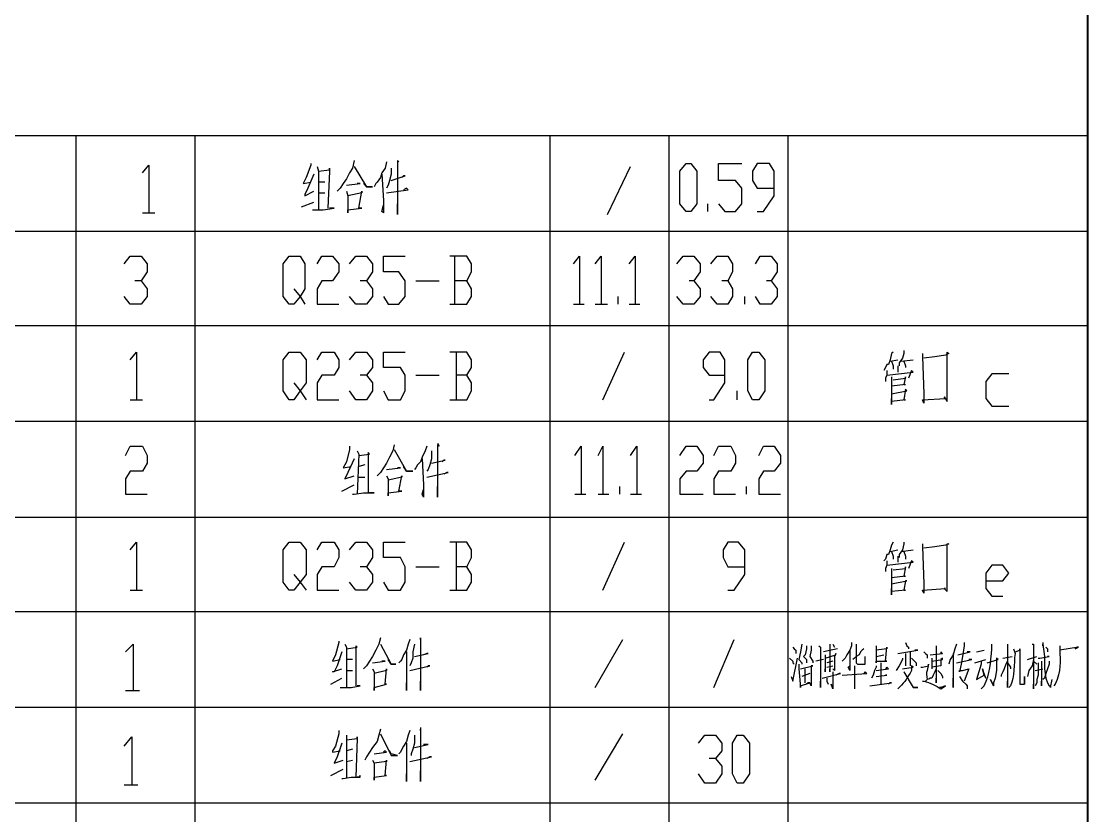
# Model space of a CAD drawing. Header units: millimetres. Extents: x 0 to 822, y 14 to 1153.
# Drawn here: x 694.7 to 819, y 311.4 to 403.9 of the extents above; entities that cross this region are included whole.
import ezdxf

# ---------------------------------------------------------------- set-up
doc = ezdxf.new("R2010")
doc.units = ezdxf.units.MM
doc.layers.add('1', color=7, linetype='Continuous')

msp = doc.modelspace()

# ---------------------------------------------------------------- linework, layer by layer
at = {"layer": '1', "color": 0, "lineweight": 40}
msp.add_lwpolyline([(43.56, 14.721732), (819, 14.721732), (819, 1153.221732), (43.56, 1153.221732), (43.56, 14.721732)], dxfattribs=at)
at = {"layer": '1', "color": 0, "lineweight": 25}
for points in [[(819, 390.561732), (568.98, 390.561732)], [(701.1, 379.401732), (701.1, 390.561732)], [(714.96, 379.401732), (714.96, 390.561732)], [(756.36, 379.401732), (756.36, 390.561732)], [(770.22, 379.401732), (770.22, 390.561732)], [(784.08, 379.401732), (784.08, 390.561732)], [(708.84, 386.241732), (709.56, 387.141732), (709.56, 381.561732)], [(728.46, 387.321732), (728.46, 387.141732), (727.92, 385.701732), (727.56, 384.981732), (727.56, 384.981732), (728.46, 385.161732)], [(729.18, 386.961732), (729.36, 386.421732), (729.36, 381.921732)], [(729.36, 386.421732), (730.62, 386.601732), (730.62, 386.781732), (730.62, 386.421732), (730.44, 382.101732)], [(733.5, 387.681732), (733.32, 386.781732), (732.96, 386.241732), (732.6, 385.521732), (732.24, 384.981732), (731.88, 384.441732), (731.52, 384.081732)], [(733.5, 386.961732), (734.94, 384.621732), (735.66, 384.621732), (734.94, 384.621732), (734.58, 384.981732)], [(737.28, 387.501732), (737.1, 386.781732), (736.74, 386.241732), (736.56, 385.701732), (736.2, 385.161732), (736.02, 384.981732), (735.84, 384.621732)], [(737.82, 386.781732), (737.82, 386.061732), (737.64, 385.341732), (737.46, 384.801732), (737.28, 384.441732)], [(738.54, 387.681732), (738.72, 387.501732), (738.54, 387.681732), (738.54, 381.381732), (738.54, 382.641732)], [(763.02, 381.381732), (765.72, 386.961732)], [(772.2, 381.741732), (771.48, 382.641732), (771.48, 386.421732), (772.2, 387.321732), (772.74, 387.321732), (773.46, 386.421732), (773.46, 382.641732), (772.74, 381.741732), (772.2, 381.741732)], [(775.98, 382.641732), (776.7, 381.741732), (777.96, 381.741732), (778.68, 382.641732), (778.68, 384.441732), (777.96, 385.341732), (775.98, 385.341732), (775.98, 387.321732), (778.68, 387.321732)], [(780.48, 381.741732), (781.2, 381.741732), (782.46, 383.541732), (782.46, 386.421732), (781.92, 387.321732), (780.48, 387.321732), (779.94, 386.421732), (779.94, 385.341732), (780.48, 384.441732), (782.46, 384.441732)], [(728.82, 386.061732), (728.1, 384.441732), (727.74, 383.721732), (727.74, 383.541732), (728.82, 384.081732)], [(736.74, 386.061732), (736.92, 383.001732), (736.92, 381.561732), (736.74, 381.741732), (736.92, 382.461732)], [(737.82, 385.341732), (739.44, 385.881732), (739.26, 385.881732), (739.08, 385.701732)], [(730.08, 385.161732), (729.36, 385.161732)], [(732.6, 384.801732), (734.22, 384.981732), (734.04, 384.981732), (733.86, 384.981732)], [(732.6, 384.081732), (732.78, 383.541732), (732.78, 382.641732), (732.78, 381.561732), (732.78, 381.921732), (734.4, 382.101732), (734.04, 382.101732), (734.4, 384.081732), (734.4, 383.901732), (732.78, 383.541732)], [(737.28, 383.901732), (739.8, 384.261732), (739.62, 384.441732), (739.26, 384.261732)], [(727.38, 382.281732), (728.82, 382.821732)], [(729.36, 383.901732), (730.08, 383.901732)], [(728.64, 381.921732), (728.82, 381.921732), (729.9, 381.921732), (731.16, 382.101732), (730.98, 382.101732), (730.8, 382.101732), (730.62, 382.101732)], [(774.72, 381.741732), (774.72, 382.641732)], [(708.84, 381.561732), (710.28, 381.561732)], [(819, 379.401732), (568.98, 379.401732)], [(819, 379.401732), (568.98, 379.401732)], [(701.1, 368.421732), (701.1, 379.401732)], [(714.96, 368.421732), (714.96, 379.401732)], [(756.36, 368.421732), (756.36, 379.401732)], [(770.22, 368.421732), (770.22, 379.401732)], [(784.08, 368.421732), (784.08, 379.401732)], [(706.68, 375.621732), (707.4, 376.521732), (708.66, 376.521732), (709.38, 375.621732), (709.38, 374.721732), (708.66, 373.641732), (707.94, 373.641732)], [(726.48, 372.741732), (727.2, 371.841732), (726.48, 370.941732), (725.94, 370.941732), (725.22, 371.841732), (725.22, 375.621732), (725.94, 376.521732), (727.2, 376.521732), (727.74, 375.621732), (727.74, 372.741732), (727.2, 371.841732), (727.74, 370.941732)], [(729.18, 375.621732), (729.72, 376.521732), (730.98, 376.521732), (731.7, 375.621732), (731.7, 374.721732), (730.98, 373.641732), (729.72, 373.641732), (729.18, 372.741732), (729.18, 370.941732), (731.7, 370.941732)], [(732.96, 375.621732), (733.68, 376.521732), (734.94, 376.521732), (735.66, 375.621732), (735.66, 374.721732), (734.94, 373.641732), (734.22, 373.641732)], [(736.92, 371.841732), (737.46, 370.941732), (738.72, 370.941732), (739.44, 371.841732), (739.44, 373.641732), (738.72, 374.721732), (736.92, 374.721732), (736.92, 376.521732), (739.44, 376.521732)], [(746.64, 373.641732), (747.18, 374.721732), (747.18, 375.621732), (746.64, 376.521732), (744.66, 376.521732)], [(745.2, 376.521732), (745.2, 370.941732)], [(759.06, 375.621732), (759.78, 376.521732), (759.78, 370.941732)], [(761.58, 375.621732), (762.3, 376.521732), (762.3, 370.941732)], [(765.54, 375.621732), (766.26, 376.521732), (766.26, 370.941732)], [(771.12, 375.621732), (771.84, 376.521732), (773.1, 376.521732), (773.82, 375.621732), (773.82, 374.721732), (773.1, 373.641732), (772.56, 373.641732)], [(775.08, 375.621732), (775.8, 376.521732), (777.06, 376.521732), (777.6, 375.621732), (777.6, 374.721732), (777.06, 373.641732), (776.34, 373.641732)], [(780.3, 375.621732), (780.84, 376.521732), (782.1, 376.521732), (782.82, 375.621732), (782.82, 374.721732), (782.1, 373.641732), (781.56, 373.641732)], [(708.66, 373.641732), (709.38, 372.741732), (709.38, 371.841732), (708.66, 370.941732), (707.4, 370.941732), (706.68, 371.841732)], [(734.94, 373.641732), (735.66, 372.741732), (735.66, 371.841732), (734.94, 370.941732), (733.68, 370.941732), (732.96, 371.841732)], [(740.7, 373.641732), (743.4, 373.641732)], [(744.66, 370.941732), (746.64, 370.941732), (747.18, 371.841732), (747.18, 372.741732), (746.64, 373.641732), (745.2, 373.641732)], [(773.1, 373.641732), (773.82, 372.741732), (773.82, 371.841732), (773.1, 370.941732), (771.84, 370.941732), (771.12, 371.841732)], [(777.06, 373.641732), (777.6, 372.741732), (777.6, 371.841732), (777.06, 370.941732), (775.8, 370.941732), (775.08, 371.841732)], [(782.1, 373.641732), (782.82, 372.741732), (782.82, 371.841732), (782.1, 370.941732), (780.84, 370.941732), (780.3, 371.841732)], [(764.28, 370.941732), (764.28, 371.841732)], [(779.04, 370.941732), (779.04, 371.841732)], [(759.06, 370.941732), (760.32, 370.941732)], [(761.58, 370.941732), (763.02, 370.941732)], [(765.54, 370.941732), (766.8, 370.941732)], [(819, 368.421732), (568.98, 368.421732)], [(819, 368.421732), (568.98, 368.421732)], [(701.1, 357.261732), (701.1, 368.421732)], [(714.96, 357.261732), (714.96, 368.421732)], [(756.36, 357.261732), (756.36, 368.421732)], [(770.22, 357.261732), (770.22, 368.421732)], [(784.08, 357.261732), (784.08, 368.421732)], [(797.58, 365.541732), (797.58, 365.181732), (797.4, 364.641732), (797.04, 364.101732), (797.04, 363.741732)], [(707.4, 364.461732), (708.12, 365.361732), (708.12, 359.781732)], [(726.48, 361.761732), (727.2, 360.861732), (726.48, 359.781732), (725.94, 359.781732), (725.22, 360.861732), (725.22, 364.461732), (725.94, 365.361732), (727.2, 365.361732), (727.92, 364.461732), (727.92, 361.761732), (727.2, 360.861732), (727.92, 359.781732)], [(729.18, 364.461732), (729.72, 365.361732), (731.16, 365.361732), (731.7, 364.461732), (731.7, 363.561732), (731.16, 362.661732), (729.72, 362.661732), (729.18, 361.761732), (729.18, 359.781732), (731.7, 359.781732)], [(732.96, 364.461732), (733.68, 365.361732), (734.94, 365.361732), (735.66, 364.461732), (735.66, 363.561732), (734.94, 362.661732), (734.22, 362.661732)], [(736.92, 360.861732), (737.46, 359.781732), (738.9, 359.781732), (739.44, 360.861732), (739.44, 362.661732), (738.9, 363.561732), (736.92, 363.561732), (736.92, 365.361732), (739.44, 365.361732)], [(746.64, 362.661732), (747.18, 363.561732), (747.18, 364.461732), (746.64, 365.361732), (744.66, 365.361732)], [(745.38, 365.361732), (745.38, 359.781732)], [(762.48, 359.781732), (765, 365.361732)], [(774.9, 359.781732), (775.44, 359.781732), (776.7, 361.761732), (776.7, 364.461732), (776.16, 365.361732), (774.9, 365.361732), (774.18, 364.461732), (774.18, 363.561732), (774.9, 362.661732), (776.7, 362.661732)], [(779.94, 359.781732), (779.4, 360.861732), (779.4, 364.461732), (779.94, 365.361732), (780.66, 365.361732), (781.38, 364.461732), (781.38, 360.861732), (780.66, 359.781732), (779.94, 359.781732)], [(796.32, 365.361732), (796.14, 365.181732), (795.96, 364.461732), (795.78, 363.921732), (795.6, 363.921732), (795.42, 363.561732), (795.24, 363.201732)], [(795.96, 364.281732), (796.86, 364.461732)], [(796.14, 364.281732), (796.32, 363.741732), (796.32, 363.381732)], [(797.22, 364.281732), (798.66, 364.461732)], [(797.58, 364.281732), (797.76, 363.741732), (797.76, 363.561732)], [(799.74, 365.181732), (799.74, 364.821732), (799.92, 360.501732), (799.92, 359.421732), (799.74, 359.781732), (802.44, 359.961732), (802.26, 360.141732), (802.62, 359.601732), (802.62, 360.321732), (802.62, 361.221732), (802.62, 362.481732), (802.62, 365.361732), (802.8, 365.181732), (802.44, 365.001732), (801.18, 364.821732), (801.18, 364.821732), (799.92, 364.641732)], [(795.6, 363.201732), (795.6, 362.661732), (795.42, 362.301732), (795.42, 361.941732)], [(795.6, 362.661732), (798.66, 363.021732), (798.48, 363.201732), (798.12, 362.301732)], [(796.86, 363.741732), (796.86, 363.381732), (796.86, 363.021732)], [(734.94, 362.661732), (735.66, 361.761732), (735.66, 360.861732), (734.94, 359.781732), (733.68, 359.781732), (732.96, 360.861732)], [(740.7, 362.661732), (743.4, 362.661732)], [(744.66, 359.781732), (746.64, 359.781732), (747.18, 360.861732), (747.18, 361.761732), (746.64, 362.661732), (745.38, 362.661732)], [(796.14, 362.481732), (796.14, 359.241732), (796.14, 359.601732), (796.14, 359.961732)], [(796.32, 362.121732), (797.76, 362.301732), (797.76, 362.481732), (797.58, 361.581732), (797.76, 361.581732), (796.14, 361.401732)], [(809.82, 362.841732), (807.84, 362.841732), (807.12, 361.941732), (807.12, 359.961732), (807.84, 359.061732), (809.82, 359.061732)], [(778.14, 359.781732), (778.14, 360.861732)], [(796.14, 360.501732), (797.94, 360.861732), (797.76, 361.041732), (797.58, 359.781732), (797.76, 359.781732), (796.14, 359.601732)], [(707.4, 359.781732), (708.84, 359.781732)], [(819, 357.261732), (568.98, 357.261732)], [(819, 357.261732), (568.98, 357.261732)], [(701.1, 346.101732), (701.1, 357.261732)], [(714.96, 346.101732), (714.96, 357.261732)], [(756.36, 346.101732), (756.36, 357.261732)], [(770.22, 346.101732), (770.22, 357.261732)], [(784.08, 346.101732), (784.08, 357.261732)], [(706.86, 353.301732), (707.4, 354.381732), (708.84, 354.381732), (709.38, 353.301732), (709.38, 352.401732), (708.84, 351.501732), (707.4, 351.501732), (706.86, 350.601732), (706.86, 348.801732), (709.38, 348.801732)], [(732.96, 354.381732), (732.96, 354.021732), (732.6, 352.581732), (732.24, 351.861732), (732.24, 351.861732), (733.14, 352.041732)], [(738.18, 354.561732), (738, 353.841732), (737.64, 353.121732), (737.28, 352.401732), (736.92, 351.861732), (736.56, 351.321732), (736.2, 350.961732)], [(741.96, 354.381732), (741.78, 353.841732), (741.42, 353.121732), (741.24, 352.581732), (740.88, 352.221732), (740.7, 351.861732), (740.52, 351.681732)], [(743.22, 354.741732), (743.4, 354.381732), (743.22, 354.561732), (743.22, 348.441732), (743.22, 348.801732), (743.22, 349.701732)], [(759.24, 353.301732), (759.96, 354.381732), (759.96, 348.801732)], [(761.94, 353.301732), (762.48, 354.381732), (762.48, 348.801732)], [(765.72, 353.301732), (766.44, 354.381732), (766.44, 348.801732)], [(771.48, 353.301732), (772.2, 354.381732), (773.46, 354.381732), (774.18, 353.301732), (774.18, 352.401732), (773.46, 351.501732), (772.2, 351.501732), (771.48, 350.601732), (771.48, 348.801732), (774.18, 348.801732)], [(775.44, 353.301732), (775.98, 354.381732), (777.42, 354.381732), (777.96, 353.301732), (777.96, 352.401732), (777.42, 351.501732), (775.98, 351.501732), (775.44, 350.601732), (775.44, 348.801732), (777.96, 348.801732)], [(780.66, 353.301732), (781.2, 354.381732), (782.46, 354.381732), (783.18, 353.301732), (783.18, 352.401732), (782.46, 351.501732), (781.2, 351.501732), (780.66, 350.601732), (780.66, 348.801732), (783.18, 348.801732)], [(733.86, 353.841732), (734.04, 353.481732), (733.86, 348.801732)], [(734.04, 353.301732), (735.3, 353.481732), (735.12, 353.661732), (735.12, 353.481732), (735.12, 348.981732)], [(738.18, 354.021732), (739.62, 351.501732), (740.34, 351.501732), (739.62, 351.501732), (739.26, 352.041732)], [(742.5, 353.841732), (742.5, 352.941732), (742.32, 352.221732), (742.14, 351.681732), (741.96, 351.501732)], [(733.5, 352.941732), (732.78, 351.321732), (732.42, 350.601732), (732.42, 350.601732), (733.5, 350.961732)], [(734.76, 352.221732), (734.04, 352.041732)], [(737.28, 351.681732), (738.9, 351.861732), (738.72, 351.861732), (738.54, 351.861732)], [(741.42, 352.941732), (741.6, 349.881732), (741.6, 348.441732), (741.42, 348.801732), (741.6, 349.341732)], [(742.5, 352.401732), (744.12, 352.761732), (743.94, 352.761732), (743.76, 352.581732)], [(734.04, 350.781732), (734.76, 350.781732)], [(737.28, 350.961732), (737.46, 350.601732), (737.46, 349.701732), (737.46, 348.621732), (737.46, 348.981732), (739.08, 349.161732), (738.72, 349.161732), (739.08, 350.961732), (739.08, 350.781732), (737.46, 350.421732)], [(741.96, 350.781732), (744.48, 351.321732), (744.3, 351.321732), (743.94, 351.141732)], [(732.06, 349.161732), (733.5, 349.881732)], [(764.46, 348.801732), (764.46, 349.701732)], [(779.22, 348.801732), (779.22, 349.701732)], [(733.32, 348.801732), (733.5, 348.801732), (734.58, 348.981732), (735.84, 348.981732), (735.66, 348.981732), (735.48, 348.981732), (735.3, 348.981732)], [(759.24, 348.801732), (760.5, 348.801732)], [(761.94, 348.801732), (763.2, 348.801732)], [(765.72, 348.801732), (766.98, 348.801732)], [(819, 346.101732), (568.98, 346.101732)], [(819, 346.101732), (568.98, 346.101732)], [(701.1, 335.121732), (701.1, 346.101732)], [(714.96, 335.121732), (714.96, 346.101732)], [(756.36, 335.121732), (756.36, 346.101732)], [(770.22, 335.121732), (770.22, 346.101732)], [(784.08, 335.121732), (784.08, 346.101732)], [(707.4, 342.321732), (708.12, 343.221732), (708.12, 337.641732)], [(726.48, 339.441732), (727.2, 338.541732), (726.48, 337.641732), (725.94, 337.641732), (725.22, 338.541732), (725.22, 342.321732), (725.94, 343.221732), (727.2, 343.221732), (727.92, 342.321732), (727.92, 339.441732), (727.2, 338.541732), (727.92, 337.641732)], [(729.18, 342.321732), (729.72, 343.221732), (731.16, 343.221732), (731.7, 342.321732), (731.7, 341.421732), (731.16, 340.341732), (729.72, 340.341732), (729.18, 339.441732), (729.18, 337.641732), (731.7, 337.641732)], [(732.96, 342.321732), (733.68, 343.221732), (734.94, 343.221732), (735.66, 342.321732), (735.66, 341.421732), (734.94, 340.341732), (734.22, 340.341732)], [(736.92, 338.541732), (737.46, 337.641732), (738.9, 337.641732), (739.44, 338.541732), (739.44, 340.341732), (738.9, 341.421732), (736.92, 341.421732), (736.92, 343.221732), (739.44, 343.221732)], [(746.64, 340.341732), (747.18, 341.421732), (747.18, 342.321732), (746.64, 343.221732), (744.66, 343.221732)], [(745.38, 343.221732), (745.38, 337.641732)], [(762.48, 337.641732), (765, 343.221732)], [(777.06, 337.641732), (777.78, 337.641732), (779.04, 339.441732), (779.04, 342.321732), (778.32, 343.221732), (777.06, 343.221732), (776.52, 342.321732), (776.52, 341.421732), (777.06, 340.341732), (779.04, 340.341732)], [(796.32, 343.221732), (796.14, 342.861732), (795.96, 342.321732), (795.78, 341.781732), (795.6, 341.781732), (795.42, 341.241732), (795.24, 341.061732)], [(797.58, 343.221732), (797.58, 343.041732), (797.4, 342.321732), (797.04, 341.781732), (797.04, 341.421732)], [(799.74, 343.041732), (799.74, 342.681732), (799.92, 338.361732), (799.92, 337.281732), (799.74, 337.641732), (802.44, 337.821732), (802.26, 337.821732), (802.62, 337.461732), (802.62, 338.181732), (802.62, 339.081732), (802.62, 340.161732), (802.62, 343.041732), (802.8, 343.041732), (802.44, 342.861732), (801.18, 342.681732), (801.18, 342.681732), (799.92, 342.501732)], [(795.96, 342.141732), (796.86, 342.321732)], [(796.14, 342.141732), (796.32, 341.601732), (796.32, 341.241732)], [(797.22, 342.141732), (798.66, 342.321732)], [(797.58, 342.141732), (797.76, 341.601732), (797.76, 341.241732)], [(795.6, 341.061732), (795.6, 340.521732), (795.42, 340.161732), (795.42, 339.981732), (795.42, 339.801732)], [(795.6, 340.521732), (798.66, 340.881732), (798.48, 341.061732), (798.12, 340.161732)], [(796.86, 341.601732), (796.86, 341.241732), (796.86, 340.881732)], [(734.94, 340.341732), (735.66, 339.441732), (735.66, 338.541732), (734.94, 337.641732), (733.68, 337.641732), (732.96, 338.541732)], [(740.7, 340.341732), (743.4, 340.341732)], [(744.66, 337.641732), (746.64, 337.641732), (747.18, 338.541732), (747.18, 339.441732), (746.64, 340.341732), (745.38, 340.341732)], [(796.32, 339.981732), (797.76, 340.161732), (797.76, 340.341732), (797.58, 339.261732), (797.76, 339.261732), (796.14, 339.081732)], [(796.14, 340.161732), (796.14, 337.101732), (796.14, 337.461732), (796.14, 337.821732)], [(807.12, 338.721732), (809.1, 338.721732), (809.82, 339.621732), (809.1, 340.521732), (807.84, 340.521732), (807.12, 339.621732), (807.12, 337.821732), (807.84, 336.921732), (809.1, 336.921732)], [(796.14, 338.361732), (797.94, 338.721732), (797.76, 338.721732), (797.58, 337.641732), (797.76, 337.641732), (796.14, 337.461732)], [(707.4, 337.641732), (708.84, 337.641732)], [(819, 335.121732), (568.98, 335.121732)], [(819, 335.121732), (568.98, 335.121732)], [(701.1, 323.961732), (701.1, 335.121732)], [(714.96, 323.961732), (714.96, 335.121732)], [(756.36, 323.961732), (756.36, 335.121732)], [(770.22, 323.961732), (770.22, 335.121732)], [(784.08, 323.961732), (784.08, 335.121732)], [(736.56, 332.061732), (736.38, 331.341732), (736.02, 330.621732), (735.66, 329.901732), (735.3, 329.361732), (734.94, 328.821732), (734.58, 328.461732)], [(739.98, 331.881732), (739.8, 331.341732), (739.62, 330.621732), (739.26, 330.081732), (739.08, 329.541732), (738.9, 329.361732), (738.72, 329.181732)], [(741.24, 332.061732), (741.24, 331.881732), (741.24, 332.061732), (741.24, 325.941732), (741.24, 326.301732), (741.24, 327.021732)], [(761.58, 326.301732), (764.82, 331.881732)], [(775.44, 326.301732), (777.78, 331.881732)], [(706.86, 330.441732), (707.76, 331.341732), (707.76, 325.941732)], [(731.7, 331.701732), (731.7, 331.521732), (731.34, 330.081732), (730.98, 329.361732), (730.98, 329.361732), (731.88, 329.541732)], [(732.42, 331.341732), (732.6, 330.981732), (732.6, 326.301732)], [(732.6, 330.801732), (733.86, 330.981732), (733.68, 331.161732), (733.68, 330.981732), (733.68, 326.481732)], [(736.56, 331.341732), (737.82, 329.001732), (738.36, 329.001732), (737.82, 329.001732), (737.46, 329.541732)], [(740.52, 331.341732), (740.34, 330.441732), (740.34, 329.721732), (740.16, 329.181732), (739.98, 328.821732)], [(784.62, 330.981732), (784.8, 330.801732), (784.98, 330.621732), (784.98, 330.261732)], [(785.7, 331.341732), (785.52, 330.441732), (785.34, 329.541732), (785.7, 329.181732), (785.7, 329.181732), (785.7, 329.001732)], [(786.24, 331.161732), (786.24, 330.801732), (786.06, 330.081732), (785.88, 329.901732), (786.24, 329.541732), (786.24, 329.181732), (786.24, 329.181732)], [(786.78, 331.161732), (786.78, 330.621732), (786.6, 329.901732), (786.96, 329.361732), (786.96, 329.181732)], [(787.68, 331.161732), (787.86, 330.981732), (787.86, 330.981732), (787.86, 326.301732), (787.86, 326.661732), (787.86, 327.021732)], [(789.84, 330.801732), (788.22, 330.441732)], [(788.94, 331.341732), (788.94, 331.161732), (788.94, 331.161732), (788.94, 328.101732), (788.94, 328.281732), (788.94, 328.461732)], [(789.3, 331.341732), (789.48, 330.981732)], [(791.46, 331.521732), (791.46, 331.161732), (791.28, 330.621732), (790.92, 330.081732), (790.74, 329.721732), (790.56, 329.541732), (790.38, 329.361732)], [(791.28, 330.621732), (791.28, 328.281732), (791.1, 328.641732), (791.28, 328.821732)], [(792.9, 330.801732), (792.72, 330.621732), (792.54, 330.441732), (792.36, 330.081732), (792, 329.901732), (791.82, 329.721732), (791.64, 329.541732)], [(792, 331.341732), (792, 329.181732), (792, 329.181732), (792.18, 329.001732), (792.36, 329.001732), (792.9, 329.001732), (793.08, 329.001732), (793.08, 329.181732), (793.08, 329.901732)], [(794.34, 331.161732), (794.34, 330.801732), (794.34, 329.181732), (794.34, 329.361732), (795.6, 329.361732), (795.42, 329.361732), (795.6, 330.981732), (795.6, 330.801732), (794.34, 330.621732)], [(796.86, 330.261732), (799.2, 330.621732), (799.02, 330.621732), (798.84, 330.621732)], [(797.76, 331.521732), (797.94, 331.161732), (798.12, 330.981732), (798.12, 330.801732)], [(801.36, 331.161732), (801.36, 330.981732), (801.36, 326.841732), (801.36, 327.021732), (801.36, 327.381732)], [(803.7, 331.341732), (803.52, 330.801732), (803.34, 330.081732), (802.98, 329.541732), (802.8, 329.001732)], [(804.6, 331.521732), (804.6, 331.161732), (804.42, 329.901732), (804.24, 329.001732), (804.06, 328.101732), (804.06, 328.281732), (804.42, 328.281732), (805.14, 328.461732), (805.14, 328.461732), (804.6, 327.021732)], [(806.04, 330.441732), (806.94, 330.621732)], [(809.64, 331.341732), (809.64, 326.301732), (809.64, 326.661732), (809.64, 327.021732)], [(810.54, 330.441732), (811.08, 330.621732), (811.08, 330.801732), (811.08, 328.461732), (811.08, 327.021732), (811.08, 326.841732), (811.08, 326.841732), (811.08, 326.661732), (811.62, 326.661732), (811.62, 327.561732), (811.62, 326.661732), (811.62, 326.661732)], [(812.52, 331.341732), (812.7, 331.341732), (812.7, 331.161732), (812.7, 331.161732), (812.7, 326.121732), (812.7, 326.481732), (812.7, 326.661732)], [(813.78, 331.521732), (813.78, 331.161732), (813.78, 331.341732), (813.96, 329.901732), (813.96, 329.001732), (813.96, 328.461732), (814.14, 327.381732), (814.32, 326.841732), (814.5, 326.481732), (814.68, 326.481732), (814.68, 326.301732), (814.86, 327.201732)], [(814.14, 330.981732), (814.32, 330.801732), (814.32, 330.441732)], [(817.92, 330.981732), (817.74, 330.981732), (817.56, 330.801732), (817.92, 330.981732), (815.76, 330.621732)], [(732.06, 330.441732), (731.52, 328.821732), (731.16, 328.101732), (730.98, 328.101732), (732.06, 328.461732)], [(733.32, 329.541732), (732.6, 329.541732)], [(739.62, 330.441732), (739.62, 325.941732), (739.62, 326.841732)], [(740.52, 329.901732), (742.14, 330.261732), (741.96, 330.261732), (741.6, 330.081732)], [(784.26, 329.721732), (784.62, 329.361732), (784.62, 329.181732), (784.8, 329.001732)], [(784.44, 327.561732), (784.62, 327.021732), (785.16, 329.721732)], [(788.22, 329.541732), (788.22, 329.541732), (787.32, 329.361732)], [(788.4, 329.721732), (789.66, 330.081732), (789.66, 330.261732), (789.48, 329.901732), (789.48, 328.281732), (789.3, 328.461732)], [(788.4, 330.081732), (788.4, 328.101732), (788.4, 328.461732)], [(794.34, 329.901732), (795.24, 330.081732)], [(797.4, 329.721732), (797.4, 329.541732), (797.04, 328.821732), (796.68, 328.281732)], [(797.76, 330.261732), (797.76, 328.821732)], [(798.3, 330.441732), (798.3, 328.821732)], [(798.48, 329.721732), (799.02, 329.181732), (799.02, 329.001732), (799.02, 328.821732)], [(799.92, 330.441732), (800.1, 330.261732), (800.28, 330.081732), (800.28, 329.721732)], [(800.64, 330.081732), (802.08, 330.261732), (801.9, 330.441732), (801.9, 330.261732)], [(800.82, 329.721732), (800.82, 329.361732), (800.82, 329.001732), (800.82, 328.461732)], [(800.82, 329.361732), (802.08, 329.541732), (802.08, 329.721732), (801.9, 329.541732), (801.9, 328.821732), (801.9, 328.821732), (800.82, 328.641732)], [(803.34, 330.261732), (803.34, 326.301732), (803.34, 326.661732), (803.34, 327.381732)], [(803.7, 329.181732), (805.5, 329.541732), (805.5, 329.541732), (805.14, 329.541732)], [(803.88, 330.081732), (805.32, 330.441732), (805.14, 330.441732), (804.96, 330.441732)], [(805.86, 329.181732), (807.12, 329.541732)], [(807.3, 329.181732), (808.56, 329.541732), (808.38, 329.721732), (808.38, 329.001732), (808.38, 328.281732), (808.2, 327.381732), (808.02, 326.841732), (808.02, 326.481732), (808.02, 326.481732), (807.66, 327.201732), (808.02, 326.481732)], [(809.1, 329.721732), (810.18, 329.901732)], [(811.98, 329.541732), (813.06, 329.901732)], [(812.7, 329.541732), (812.52, 328.821732), (812.16, 328.281732), (811.98, 327.561732)], [(813.24, 329.721732), (813.24, 329.721732), (813.42, 329.721732), (814.5, 329.901732), (814.32, 329.901732)], [(732.6, 328.281732), (733.32, 328.281732)], [(735.66, 329.181732), (737.1, 329.361732), (737.1, 329.361732), (736.74, 329.361732)], [(735.66, 328.461732), (735.84, 328.101732), (735.84, 327.021732), (735.84, 325.941732), (735.84, 326.301732), (737.28, 326.661732), (737.1, 326.661732), (737.28, 328.461732), (737.28, 328.281732), (735.84, 327.921732)], [(739.98, 328.281732), (742.32, 328.821732), (742.14, 328.821732), (741.96, 328.641732)], [(785.34, 329.001732), (785.34, 328.461732), (785.52, 326.301732), (785.52, 326.481732), (786.6, 326.841732), (786.42, 326.841732), (786.24, 326.661732)], [(785.52, 328.461732), (786.96, 328.821732), (786.78, 328.821732), (786.78, 328.101732), (786.78, 327.201732), (786.78, 326.481732), (786.6, 326.841732)], [(786.06, 326.841732), (786.06, 328.461732)], [(789.3, 329.361732), (788.58, 329.181732)], [(788.58, 328.641732), (789.3, 328.821732)], [(791.82, 328.821732), (791.82, 328.641732), (791.82, 326.121732)], [(794.34, 328.821732), (794.34, 328.641732), (794.16, 328.281732), (793.98, 327.741732), (793.8, 327.381732)], [(794.34, 328.281732), (795.78, 328.461732), (795.6, 328.641732), (795.42, 328.461732)], [(794.88, 329.181732), (794.88, 329.001732), (794.88, 326.661732)], [(801.36, 328.461732), (801.18, 328.101732), (801, 327.741732), (800.82, 327.381732), (800.64, 327.381732), (800.46, 327.201732)], [(801.54, 328.281732), (801.9, 327.921732), (802.08, 327.561732), (802.08, 327.381732)], [(806.58, 329.361732), (806.58, 329.001732), (806.04, 327.201732), (806.04, 327.201732), (806.94, 327.741732), (806.76, 328.461732), (806.94, 327.741732), (807.12, 327.381732), (806.94, 327.921732)], [(809.64, 329.361732), (809.46, 329.001732), (809.28, 328.461732), (809.1, 328.101732), (808.92, 327.741732), (808.92, 327.561732)], [(809.64, 329.181732), (810, 328.641732), (810, 328.461732)], [(812.7, 329.361732), (813.06, 329.001732)], [(813.24, 329.181732), (813.24, 329.001732), (813.24, 327.741732), (813.06, 327.201732), (813.06, 326.841732), (812.88, 326.481732)], [(812.88, 328.281732), (813.78, 328.461732)], [(813.6, 329.361732), (813.6, 329.181732), (813.6, 326.481732), (813.6, 327.021732)], [(814.5, 329.361732), (814.5, 329.001732), (814.32, 328.461732), (814.14, 327.921732), (813.96, 327.381732), (813.78, 327.201732)], [(730.8, 326.661732), (732.06, 327.381732)], [(786.6, 327.921732), (785.7, 327.561732)], [(788.04, 327.381732), (790.2, 327.921732), (790.02, 327.921732), (789.66, 327.741732)], [(788.58, 327.381732), (788.58, 327.021732), (788.76, 326.661732)], [(789.3, 328.101732), (789.3, 326.121732), (789.12, 326.661732), (789.3, 326.301732)], [(790.38, 327.741732), (793.26, 327.921732), (793.08, 328.101732), (792.9, 327.921732)], [(794.34, 327.561732), (795.6, 327.741732), (795.6, 327.741732), (795.42, 327.741732)], [(797.58, 328.101732), (797.58, 328.101732), (798.66, 326.301732), (799.2, 326.301732), (798.66, 326.301732), (798.48, 326.661732)], [(804.06, 327.561732), (804.42, 327.021732), (804.78, 326.661732), (804.96, 326.481732), (804.96, 326.121732)], [(706.86, 325.941732), (708.48, 325.941732)], [(731.88, 326.301732), (732.24, 326.301732), (733.14, 326.301732), (734.22, 326.481732), (734.04, 326.481732), (734.04, 326.481732), (733.86, 326.481732)], [(793.62, 326.481732), (796.14, 326.841732), (795.96, 326.841732), (795.78, 326.661732)], [(819, 323.961732), (568.98, 323.961732)], [(819, 323.961732), (568.98, 323.961732)], [(701.1, 312.801732), (701.1, 323.961732)], [(714.96, 312.801732), (714.96, 323.961732)], [(756.36, 312.801732), (756.36, 323.961732)], [(770.22, 312.801732), (770.22, 323.961732)], [(784.08, 312.801732), (784.08, 323.961732)], [(731.7, 321.261732), (731.7, 320.901732), (731.34, 319.461732), (730.98, 318.921732), (730.98, 318.741732), (731.88, 318.921732)], [(732.6, 320.721732), (732.6, 320.361732), (732.6, 315.681732)], [(736.56, 321.441732), (736.38, 320.721732), (736.2, 320.001732), (735.66, 319.281732), (735.3, 318.741732), (734.94, 318.201732), (734.76, 317.841732)], [(736.56, 320.901732), (737.82, 318.381732), (738.54, 318.381732), (737.82, 318.561732), (737.64, 318.921732)], [(739.98, 321.261732), (739.8, 320.721732), (739.62, 320.001732), (739.26, 319.461732), (739.08, 319.101732), (738.9, 318.741732), (738.72, 318.561732)], [(740.52, 320.721732), (740.52, 319.821732), (740.34, 319.101732), (740.16, 318.561732), (740.16, 318.381732)], [(741.24, 321.621732), (741.24, 321.261732), (741.24, 321.441732), (741.24, 315.321732), (741.24, 315.681732), (741.24, 316.581732)], [(761.58, 315.501732), (764.82, 320.901732)], [(773.64, 319.821732), (774.36, 320.721732), (775.62, 320.721732), (776.34, 319.821732), (776.34, 318.921732), (775.62, 318.021732), (774.9, 318.021732)], [(778.14, 315.141732), (777.6, 316.221732), (777.6, 319.821732), (778.14, 320.721732), (778.86, 320.721732), (779.58, 319.821732), (779.58, 316.221732), (778.86, 315.141732), (778.14, 315.141732)], [(706.68, 319.461732), (707.58, 320.541732), (707.58, 314.961732)], [(732.06, 319.821732), (731.52, 318.201732), (731.16, 317.481732), (731.16, 317.481732), (732.24, 317.841732)], [(732.6, 320.181732), (733.86, 320.361732), (733.86, 320.541732), (733.86, 320.361732), (733.68, 315.861732)], [(739.62, 319.821732), (739.62, 315.321732), (739.62, 316.221732)], [(740.52, 319.281732), (742.14, 319.641732), (741.96, 319.641732), (741.6, 319.641732)], [(733.32, 319.101732), (732.6, 318.921732)], [(735.84, 318.561732), (737.28, 318.741732), (737.1, 318.921732), (736.92, 318.741732)], [(739.98, 317.661732), (742.5, 318.201732), (742.32, 318.201732), (741.96, 318.021732)], [(732.6, 317.661732), (733.32, 317.841732)], [(735.66, 317.841732), (735.84, 317.481732), (735.84, 316.581732), (735.84, 315.501732), (735.84, 315.861732), (737.28, 316.041732), (737.1, 316.041732), (737.28, 317.841732), (737.28, 317.661732), (735.84, 317.481732)], [(775.62, 318.021732), (776.34, 317.121732), (776.34, 316.221732), (775.62, 315.141732), (774.36, 315.141732), (773.64, 316.221732)], [(730.8, 316.041732), (732.24, 316.761732)], [(732.06, 315.681732), (732.24, 315.681732), (733.14, 315.861732), (734.22, 315.861732), (734.22, 316.041732), (734.04, 315.861732), (733.86, 315.861732)], [(706.68, 314.961732), (708.3, 314.961732)], [(819, 312.801732), (568.98, 312.801732)], [(819, 312.801732), (568.98, 312.801732)], [(701.1, 301.821732), (701.1, 312.801732)], [(714.96, 301.821732), (714.96, 312.801732)], [(756.36, 301.821732), (756.36, 312.801732)], [(770.22, 301.821732), (770.22, 312.801732)], [(784.08, 301.821732), (784.08, 312.801732)]]:
    msp.add_lwpolyline(points, dxfattribs=at)
for points, knots in [([(806.58, 326.121732), (806.58, 326.121732), (806.94, 326.481732), (806.94, 326.481732), (807.66, 327.921732), (807.66, 329.181732), (807.84, 330.801732), (807.84, 330.801732), (807.84, 331.341732), (807.84, 331.341732)], [0, 0, 0, 0, 1, 1, 1, 2, 2, 2, 3, 3, 3, 3]), ([(810.36, 330.801732), (810.36, 330.801732), (810.54, 330.261732), (810.54, 330.261732), (810.36, 329.001732), (810.54, 327.561732), (810, 326.481732), (810, 326.481732), (809.82, 326.301732), (809.82, 326.301732)], [0, 0, 0, 0, 1, 1, 1, 2, 2, 2, 3, 3, 3, 3]), ([(815.76, 331.161732), (815.76, 331.161732), (815.76, 330.801732), (815.76, 330.801732), (815.76, 329.181732), (815.94, 328.281732), (815.22, 326.661732), (815.22, 326.661732), (815.04, 326.481732), (815.04, 326.481732)], [0, 0, 0, 0, 1, 1, 1, 2, 2, 2, 3, 3, 3, 3]), ([(797.4, 328.461732), (797.4, 328.461732), (798.66, 328.641732), (798.66, 328.641732), (798.66, 328.641732), (798.48, 328.821732), (798.48, 328.821732), (798.48, 328.821732), (798.48, 328.281732), (798.48, 328.281732), (797.94, 327.381732), (797.76, 327.021732), (797.04, 326.301732), (797.04, 326.301732), (796.86, 326.121732), (796.86, 326.121732)], [0, 0, 0, 0, 1, 1, 1, 2, 2, 2, 3, 3, 3, 4, 4, 4, 5, 5, 5, 5]), ([(799.56, 328.641732), (799.56, 328.641732), (799.74, 328.641732), (799.74, 328.641732), (799.74, 328.641732), (800.46, 328.821732), (800.46, 328.821732), (800.46, 328.821732), (800.46, 329.001732), (800.46, 329.001732), (800.46, 329.001732), (800.28, 328.281732), (800.28, 328.281732), (800.1, 327.921732), (800.28, 327.741732), (800.28, 327.201732), (800.28, 327.201732), (800.1, 327.021732), (800.1, 327.021732)], [0, 0, 0, 0, 1, 1, 1, 2, 2, 2, 3, 3, 3, 4, 4, 4, 5, 5, 5, 6, 6, 6, 6]), ([(799.74, 327.021732), (799.74, 327.021732), (799.92, 327.021732), (799.92, 327.021732), (800.64, 326.841732), (801.36, 326.481732), (801.9, 326.121732), (801.9, 326.121732), (802.44, 326.481732), (802.44, 326.481732), (802.44, 326.481732), (801.9, 326.301732), (801.9, 326.301732), (801.9, 326.301732), (801.72, 326.301732), (801.72, 326.301732)], [0, 0, 0, 0, 1, 1, 1, 2, 2, 2, 3, 3, 3, 4, 4, 4, 5, 5, 5, 5])]:
    msp.add_open_spline(points, degree=3, knots=knots, dxfattribs=at)

doc.saveas('drawing.dxf')
